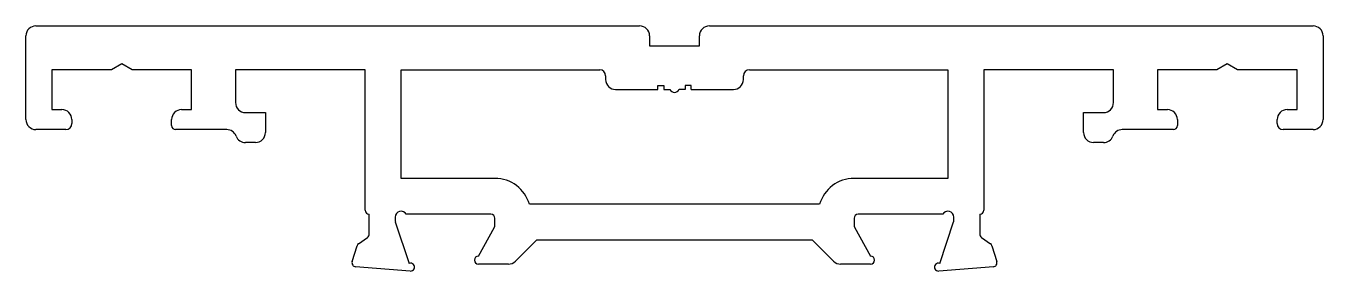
# Model space of a CAD drawing. Extents: x 1475.2 to 1540.2, y 2185.2 to 2197.5.
import ezdxf

# ---------------------------------------------------------------- set-up
doc = ezdxf.new("R2010")
doc.units = 0
doc.layers.add('RI-DIMENSION-VIEW2', color=6, linetype='CONTINUOUS')

msp = doc.modelspace()

# ---------------------------------------------------------------- linework, layer by layer
at = {"layer": 'RI-DIMENSION-VIEW2', "color": 0}
for p, q in [((1475.188, 2192.831), (1475.188, 2197.031)), ((1475.688, 2197.531), (1505.938, 2197.531)), ((1506.438, 2197.031), (1506.438, 2196.531)), ((1508.938, 2196.531), (1508.938, 2197.031)), ((1509.438, 2197.531), (1539.688, 2197.531)), ((1540.188, 2197.031), (1540.188, 2192.831)), ((1506.438, 2196.531), (1508.938, 2196.531)), ((1476.488, 2195.331), (1476.488, 2193.331)), ((1479.468, 2195.331), (1476.488, 2195.331)), ((1479.988, 2195.631), (1479.468, 2195.331)), ((1480.507, 2195.331), (1479.988, 2195.631)), ((1483.488, 2195.331), (1480.507, 2195.331)), ((1483.488, 2193.331), (1483.488, 2195.331)), ((1485.688, 2195.331), (1485.688, 2193.681)), ((1492.188, 2195.331), (1485.688, 2195.331)), ((1492.188, 2188.281), (1492.188, 2195.331)), ((1493.988, 2195.331), (1503.938, 2195.331)), ((1493.988, 2189.881), (1493.988, 2195.331)), ((1511.438, 2195.331), (1521.388, 2195.331)), ((1521.388, 2195.331), (1521.388, 2189.881)), ((1523.188, 2195.331), (1523.188, 2188.281)), ((1529.688, 2195.331), (1523.188, 2195.331)), ((1529.688, 2193.681), (1529.688, 2195.331)), ((1531.888, 2195.331), (1531.888, 2193.331)), ((1534.868, 2195.331), (1531.888, 2195.331)), ((1535.388, 2195.631), (1534.868, 2195.331)), ((1535.907, 2195.331), (1535.388, 2195.631)), ((1538.888, 2195.331), (1535.907, 2195.331)), ((1538.888, 2193.331), (1538.888, 2195.331)), ((1504.238, 2195.031), (1504.238, 2194.842)), ((1506.859, 2194.542), (1507.159, 2194.542)), ((1506.859, 2194.342), (1506.859, 2194.542)), ((1507.159, 2194.542), (1507.159, 2194.342)), ((1508.517, 2194.542), (1508.217, 2194.542)), ((1508.217, 2194.542), (1508.217, 2194.342)), ((1508.517, 2194.342), (1508.517, 2194.542)), ((1511.138, 2194.842), (1511.138, 2195.031)), ((1504.738, 2194.342), (1506.859, 2194.342)), ((1507.159, 2194.342), (1507.459, 2194.342)), ((1508.217, 2194.342), (1507.917, 2194.342)), ((1508.517, 2194.342), (1510.638, 2194.342)), ((1476.488, 2193.331), (1476.988, 2193.331)), ((1482.988, 2193.331), (1483.488, 2193.331)), ((1486.188, 2193.181), (1487.188, 2193.181)), ((1487.188, 2193.181), (1487.188, 2192.181)), ((1528.188, 2193.181), (1529.188, 2193.181)), ((1528.188, 2192.181), (1528.188, 2193.181)), ((1531.888, 2193.331), (1532.388, 2193.331)), ((1538.388, 2193.331), (1538.888, 2193.331)), ((1477.488, 2192.831), (1477.488, 2192.631)), ((1482.488, 2192.531), (1482.488, 2192.831)), ((1532.888, 2192.831), (1532.888, 2192.531)), ((1537.888, 2192.631), (1537.888, 2192.831)), ((1477.188, 2192.331), (1475.688, 2192.331)), ((1485.251, 2192.331), (1482.688, 2192.331)), ((1532.688, 2192.331), (1530.124, 2192.331)), ((1539.688, 2192.331), (1538.188, 2192.331)), ((1486.688, 2191.681), (1486.188, 2191.681)), ((1529.188, 2191.681), (1528.688, 2191.681)), ((1498.688, 2189.881), (1493.988, 2189.881)), ((1521.388, 2189.881), (1516.688, 2189.881)), ((1514.959, 2188.581), (1500.417, 2188.581)), ((1492.388, 2187.084), (1492.388, 2188.081)), ((1493.688, 2187.931), (1493.688, 2187.763)), ((1498.488, 2188.081), (1494.247, 2188.081)), ((1521.128, 2188.081), (1516.888, 2188.081)), ((1521.688, 2187.763), (1521.688, 2187.931)), ((1522.988, 2188.081), (1522.988, 2187.084)), ((1493.698, 2187.7), (1494.394, 2185.619)), ((1497.862, 2185.981), (1498.663, 2187.436)), ((1498.688, 2187.532), (1498.688, 2187.881)), ((1516.688, 2187.881), (1516.688, 2187.532)), ((1516.712, 2187.436), (1517.513, 2185.981)), ((1520.981, 2185.619), (1521.677, 2187.7)), ((1491.854, 2186.606), (1492.303, 2186.921)), ((1500.769, 2186.781), (1499.716, 2185.727)), ((1514.606, 2186.781), (1500.769, 2186.781)), ((1515.66, 2185.727), (1514.606, 2186.781)), ((1523.073, 2186.921), (1523.521, 2186.606)), ((1491.535, 2185.704), (1491.778, 2186.5)), ((1523.597, 2186.5), (1523.841, 2185.704)), ((1494.446, 2185.231), (1491.71, 2185.447)), ((1499.362, 2185.581), (1497.862, 2185.581)), ((1517.513, 2185.581), (1516.013, 2185.581)), ((1523.665, 2185.447), (1520.929, 2185.231))]:
    msp.add_line(p, q, dxfattribs=at)
for centre, radius, start, end in [((1475.688, 2197.031), 0.5, 90, 180), ((1505.938, 2197.031), 0.5, 0, 90), ((1509.438, 2197.031), 0.5, 90, 180), ((1539.688, 2197.031), 0.5, 0, 90), ((1503.938, 2195.031), 0.3, 0, 90), ((1511.438, 2195.031), 0.3, 90, 180), ((1504.738, 2194.842), 0.5, 180, 270), ((1510.638, 2194.842), 0.5, 270, 0), ((1507.688, 2194.442), 0.25, 203.57818, 336.42182), ((1476.988, 2192.831), 0.5, 0, 90), ((1482.988, 2192.831), 0.5, 90, 180), ((1486.188, 2193.681), 0.5, 180, 270), ((1529.188, 2193.681), 0.5, 270, 0), ((1532.388, 2192.831), 0.5, 0, 90), ((1538.388, 2192.831), 0.5, 90, 180), ((1475.688, 2192.831), 0.5, 180, 270), ((1477.188, 2192.631), 0.3, 270, 0), ((1482.688, 2192.531), 0.2, 180, 270), ((1532.688, 2192.531), 0.2, 270, 360), ((1538.188, 2192.631), 0.3, 180, 270), ((1539.688, 2192.831), 0.5, 270, 360), ((1485.251, 2191.831), 0.5, 20.48732, 90), ((1486.188, 2192.181), 0.5, 200.48732, 270), ((1486.688, 2192.181), 0.5, 270, 360), ((1528.688, 2192.181), 0.5, 180, 270), ((1529.188, 2192.181), 0.5, 270, 339.51268), ((1530.124, 2191.831), 0.5, 90, 159.51268), ((1498.688, 2188.081), 1.8, 16.12762, 90), ((1516.688, 2188.081), 1.8, 90, 163.87238), ((1492.388, 2188.281), 0.2, 180, 270), ((1493.988, 2187.931), 0.3, 30, 180), ((1498.488, 2187.881), 0.2, 0, 90), ((1516.888, 2187.881), 0.2, 90, 180), ((1521.388, 2187.931), 0.3, 0, 150), ((1522.988, 2188.281), 0.2, 270, 0), ((1493.888, 2187.763), 0.2, 180, 198.5), ((1498.488, 2187.532), 0.2, 331.16954, 0), ((1516.888, 2187.532), 0.2, 180, 208.83046), ((1521.488, 2187.763), 0.2, 341.5, 0), ((1491.97, 2186.442), 0.2, 125.11947, 163), ((1492.188, 2187.084), 0.2, 305.11947, 0), ((1523.188, 2187.084), 0.2, 180, 234.88053), ((1523.406, 2186.442), 0.2, 17, 54.88053), ((1497.862, 2185.781), 0.2, 90, 270), ((1517.513, 2185.781), 0.2, 270, 90), ((1491.726, 2185.646), 0.2, 163, 265.5), ((1494.462, 2185.431), 0.2, 265.5, 109.79331), ((1499.362, 2186.081), 0.5, 270, 315), ((1516.013, 2186.081), 0.5, 225, 270), ((1520.913, 2185.431), 0.2, 70.20669, 274.5), ((1523.649, 2185.646), 0.2, 274.5, 17)]:
    msp.add_arc(centre, radius, start, end, dxfattribs=at)

doc.saveas('drawing.dxf')
